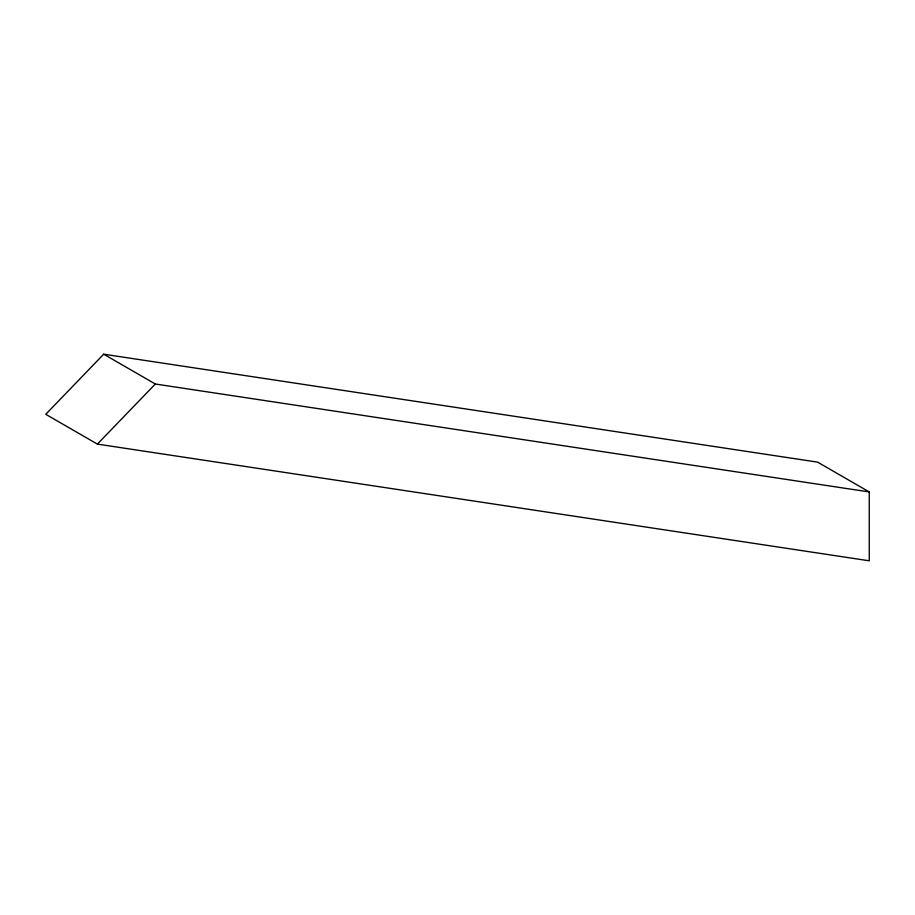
<?xml version="1.0" encoding="UTF-8"?>
<svg xmlns="http://www.w3.org/2000/svg" width="915" height="915" viewBox="0 0 915 915"><rect width="100%" height="100%" fill="white"/><g stroke="black" fill="none" stroke-linecap="round" stroke-linejoin="round"><path stroke-width="1.37" d="M103.692 354.197L45.75 414.301L97.39 444.107L869.25 560.803L869.25 491.95L817.61 462.132L103.692 354.197L155.333 384.014L869.25 491.95M97.39 444.107L155.333 384.014"/></g></svg>
